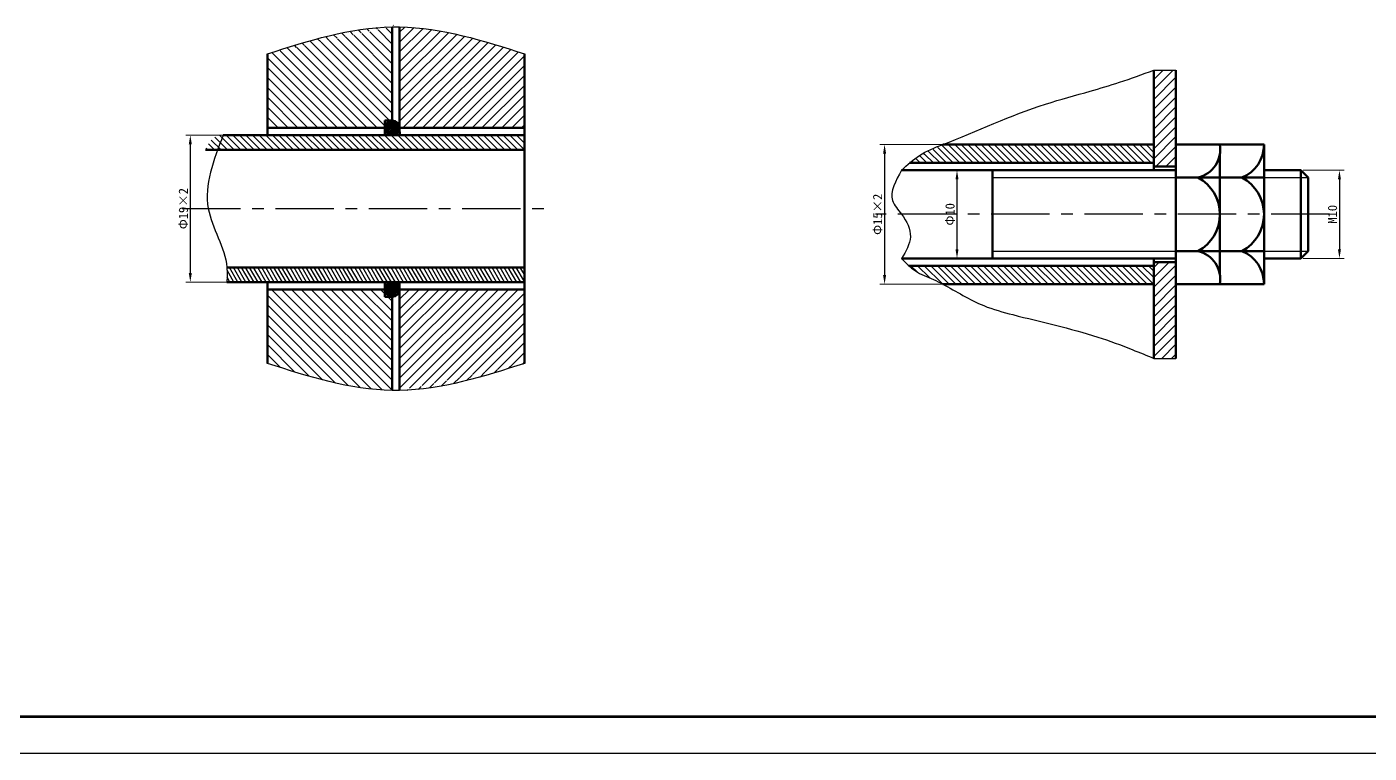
# Model space of a CAD drawing. Header units: millimetres. Extents: x 644 to 1833, y 165 to 1006.
# Drawn here: x 1148.5 to 1513.9, y 164.5 to 362.4 of the extents above; entities that cross this region are included whole.
import ezdxf

# ---------------------------------------------------------------- set-up
doc = ezdxf.new("R2010")
doc.units = ezdxf.units.MM
doc.header["$LTSCALE"] = 0.5
doc.linetypes.add('CENTER', pattern=[50.800000000000004, 31.75, -6.35, 6.35, -6.35])
for name, color, linetype in [('中心线', 5, 'CENTER'), ('剖面线', 3, 'Continuous'), ('标注', 2, 'Continuous'), ('细实线', 110, 'Continuous')]:
    doc.layers.add(name, color=color, linetype=linetype)
doc.layers.add('外框线', color=100, linetype='Continuous', lineweight=100)
doc.layers.add('轮廓线', color=1, linetype='Continuous', lineweight=50)
doc.styles.get("Standard").update_dxf_attribs({"font": 'SimSun.ttf'})
doc.dimstyles.new('ISO-25', dxfattribs={"dimtxt": 2.5, "dimasz": 2.5, "dimexe": 1.25, "dimexo": 0.625, "dimtad": 1, "dimtxsty": 'Standard', "dimcen": 2.5, "dimadec": 0, "dimazin": 0, "dimtfac": 1, "dimtmove": 0, "dimatfit": 3, "dimfxl": 0, "dimlwe": 0, "dimarcsym": 0})
pattern_1 = [(225, (0, 0), (1.347038418160373, -1.347038418160373), [])]
pattern_2 = [(135, (0, 0), (-0.8980256121069154, -0.8980256121069152), [])]
pattern_3 = [(135, (0, 0), (-0.2245064030267289, -0.2245064030267288), []), (225, (0, 0), (0.2245064030267288, -0.2245064030267289), [])]

# ---------------------------------------------------------------- blocks, each defined once
blk = doc.blocks.new('*D32')
at = {"layer": 'Defpoints', "color": 0, "lineweight": 0}
for p in [(1403.933263471067, 323.3131222754507), (1401.709571786024, 299.3131222754507), (1403.933263471067, 299.3131222754507)]:
    blk.add_point(p, dxfattribs=at)
at = {"layer": '标注', "color": 0, "lineweight": 0}
for p, q in [((1403.308263471067, 323.3131222754507), (1400.459571786024, 323.3131222754507)), ((1403.308263471067, 299.3131222754507), (1400.459571786024, 299.3131222754507))]:
    blk.add_line(p, q, dxfattribs=at)
at = {"layer": '标注', "color": 0, "lineweight": -2}
blk.add_line((1401.709571786024, 320.8131222754507), (1401.709571786024, 301.8131222754507), dxfattribs=at)
at = {"layer": '标注', "color": 0, "lineweight": 0}
for points in [[(1401.292905119357, 320.8131222754507), (1402.12623845269, 320.8131222754507), (1401.709571786024, 323.3131222754507)], [(1401.292905119357, 301.8131222754507), (1402.12623845269, 301.8131222754507), (1401.709571786024, 299.3131222754507)]]:
    blk.add_solid(points, dxfattribs=at)
at = {"layer": '标注', "color": 0, "insert": (1399.834571786024, 311.3131222754508), "char_height": 2.5, "attachment_point": 5, "rotation": 90}
blk.add_mtext('Φ10', dxfattribs=at)
blk = doc.blocks.new('*D33')
at = {"layer": 'Defpoints', "color": 0, "lineweight": 0}
for p in [(1495.293055712874, 323.3131222754507), (1495.293055712875, 299.3131222754506), (1505.818987930222, 299.3131222754506)]:
    blk.add_point(p, dxfattribs=at)
at = {"layer": '标注', "color": 0, "lineweight": 0}
for p, q in [((1495.918055712874, 323.3131222754507), (1507.068987930222, 323.3131222754507)), ((1495.918055712875, 299.3131222754506), (1507.068987930222, 299.3131222754506))]:
    blk.add_line(p, q, dxfattribs=at)
at = {"layer": '标注', "color": 0, "lineweight": -2}
blk.add_line((1505.818987930222, 320.8131222754507), (1505.818987930222, 301.8131222754506), dxfattribs=at)
at = {"layer": '标注', "color": 0, "lineweight": 0}
for points in [[(1505.402321263555, 320.8131222754507), (1506.235654596888, 320.8131222754507), (1505.818987930222, 323.3131222754507)], [(1505.402321263555, 301.8131222754506), (1506.235654596888, 301.8131222754506), (1505.818987930222, 299.3131222754506)]]:
    blk.add_solid(points, dxfattribs=at)
at = {"layer": '标注', "color": 0, "insert": (1503.943987930222, 311.3131222754509), "char_height": 2.5, "attachment_point": 5, "rotation": 90}
blk.add_mtext('M10', dxfattribs=at)
blk = doc.blocks.new('*D34')
at = {"layer": 'Defpoints', "color": 0, "lineweight": 0}
for p in [(1411, 330.3131222754506), (1382, 292.3131222754507), (1411, 292.3131222754506)]:
    blk.add_point(p, dxfattribs=at)
at = {"layer": '标注', "color": 0, "lineweight": 0}
for p, q in [((1410.375, 330.3131222754506), (1380.75, 330.3131222754507)), ((1410.375, 292.3131222754506), (1380.75, 292.3131222754507))]:
    blk.add_line(p, q, dxfattribs=at)
at = {"layer": '标注', "color": 0, "lineweight": -2}
blk.add_line((1382, 327.8131222754507), (1382, 294.8131222754507), dxfattribs=at)
at = {"layer": '标注', "color": 0, "lineweight": 0}
for points in [[(1381.583333333333, 327.8131222754507), (1382.416666666667, 327.8131222754507), (1382, 330.3131222754507)], [(1381.583333333333, 294.8131222754507), (1382.416666666667, 294.8131222754507), (1382, 292.3131222754507)]]:
    blk.add_solid(points, dxfattribs=at)
at = {"layer": '标注', "color": 0, "insert": (1380.125, 311.3131222754509), "char_height": 2.5, "attachment_point": 5, "rotation": 90}
blk.add_mtext('Φ15×2', dxfattribs=at)
blk = doc.blocks.new('*D35')
at = {"layer": 'Defpoints', "color": 0, "lineweight": 0}
for p in [(1210, 332.8651157199794), (1193, 292.8651157199794), (1210, 292.8651157199794)]:
    blk.add_point(p, dxfattribs=at)
at = {"layer": '标注', "color": 0, "lineweight": 0}
for p, q in [((1209.375, 332.8651157199794), (1191.75, 332.8651157199794)), ((1209.375, 292.8651157199794), (1191.75, 292.8651157199794))]:
    blk.add_line(p, q, dxfattribs=at)
at = {"layer": '标注', "color": 0, "lineweight": -2}
blk.add_line((1193, 330.3651157199794), (1193, 295.3651157199794), dxfattribs=at)
at = {"layer": '标注', "color": 0, "lineweight": 0}
for points in [[(1192.583333333333, 330.3651157199794), (1193.416666666667, 330.3651157199794), (1193, 332.8651157199794)], [(1192.583333333333, 295.3651157199794), (1193.416666666667, 295.3651157199794), (1193, 292.8651157199794)]]:
    blk.add_solid(points, dxfattribs=at)
at = {"layer": '标注', "color": 0, "insert": (1191.125, 312.8651157199797), "char_height": 2.5, "attachment_point": 5, "rotation": 90}
blk.add_mtext('Φ19×2', dxfattribs=at)

msp = doc.modelspace()

# ---------------------------------------------------------------- hatches: boundary and pattern name
at = {"layer": '剖面线'}
h = msp.add_hatch(dxfattribs=at)
h.set_pattern_fill('ANSI31', color=256, scale=0.6, angle=90, style=0)
h.set_pattern_definition([(135, (0, 0), (-1.347038418160373, -1.347038418160373), [])])
edge = h.paths.add_edge_path()
edge.add_line((1245.979000351142, 334.8651157199795), (1245.979000351142, 336.8651157199795))
edge.add_line((1245.979000351142, 336.8651157199795), (1247.979000351142, 336.8651157199795))
edge.add_line((1247.979000351142, 336.8651157199795), (1247.979000351142, 362.3867369316208))
edge.add_spline(control_points=[(1247.979000351205, 362.3867369316219), (1236.391386555882, 362.1922900344345), (1225.185193453497, 358.6159476726917), (1213.979000351142, 355.0396053109586)], knot_values=[0, 0, 0, 9.425349389857729e-11, 34.78477171202761, 34.78477171202761, 34.78477171202761, 34.78477171202761], degree=3, periodic=0)
edge.add_line((1213.979000351142, 355.0396053109586), (1213.979000351142, 334.8651157199795))
edge.add_line((1213.979000351142, 334.8651157199795), (1245.979000351142, 334.8651157199795))
edge = h.paths.add_edge_path()
edge.add_spline(control_points=[(1213.979000351141, 270.6906261290002), (1225.185193453498, 267.1142837672674), (1236.391386555884, 263.5379414055246), (1247.979000351204, 263.343494508337)], knot_values=[36.78477171183937, 36.78477171183937, 36.78477171183937, 36.78477171183937, 71.56954342377296, 71.56954342386715, 71.56954342386715, 71.56954342386715], degree=3, periodic=0)
edge.add_line((1247.979000351142, 263.343494508338), (1247.979000351141, 288.8651157199795))
edge.add_line((1247.979000351141, 288.8651157199795), (1245.979000351142, 288.8651157199795))
edge.add_line((1245.979000351142, 288.8651157199795), (1245.979000351142, 290.8651157199794))
edge.add_line((1245.979000351142, 290.8651157199794), (1213.979000351142, 290.8651157199794))
edge.add_line((1213.979000351142, 290.8651157199794), (1213.979000351141, 270.6906261290002))
h = msp.add_hatch(dxfattribs=at)
h.set_pattern_fill('ANSI31', color=256, scale=0.6, angle=180, style=0)
h.set_pattern_definition(pattern_1)
edge = h.paths.add_edge_path()
edge.add_line((1283.979000351141, 334.8651157199795), (1283.979000351141, 355.0396053109586))
edge.add_spline(control_points=[(1283.979000351141, 355.0396053109586), (1272.772807248786, 358.6159476726912), (1261.566614146401, 362.1922900344336), (1249.979000351079, 362.3867369316218)], knot_values=[36.78477171183921, 36.78477171183921, 36.78477171183921, 36.78477171183921, 71.56954342377256, 71.56954342386648, 71.56954342386648, 71.56954342386648], degree=3, periodic=0)
edge.add_line((1249.979000351142, 362.3867369316208), (1249.979000351142, 334.8651157199795))
edge.add_line((1249.979000351142, 334.8651157199795), (1283.979000351141, 334.8651157199795))
edge = h.paths.add_edge_path()
edge.add_line((1249.979000351142, 290.8651157199795), (1249.979000351142, 263.343494508338))
edge.add_spline(control_points=[(1249.979000351079, 263.343494508337), (1261.566614146399, 263.5379414055251), (1272.772807248786, 267.1142837672675), (1283.979000351141, 270.6906261290002)], knot_values=[0, 0, 0, 9.399059308634605e-11, 34.78477171202733, 34.78477171202733, 34.78477171202733, 34.78477171202733], degree=3, periodic=0)
edge.add_line((1283.979000351141, 270.6906261290002), (1283.979000351141, 290.8651157199795))
edge.add_line((1283.979000351141, 290.8651157199795), (1249.979000351142, 290.8651157199795))
h = msp.add_hatch(dxfattribs=at)
h.set_pattern_fill('ANSI31', color=256, scale=0.6, angle=180, style=0)
h.set_pattern_definition(pattern_1)
h.paths.add_polyline_path([(1461.293055712874, 350.5742445509014), (1455.293055712874, 350.5742445509015), (1455.293055712874, 324.3131222754508), (1461.293055712874, 324.3131222754508)])
h.paths.add_polyline_path([(1455.293055712874, 272.052), (1461.293055712875, 272.052), (1461.293055712875, 298.3131222754507), (1455.293055712874, 298.3131222754508)])
h = msp.add_hatch(dxfattribs=at)
h.set_pattern_fill('ANSI37', color=256, scale=0.1, angle=90, style=0)
h.set_pattern_definition(pattern_3)
h.paths.add_polyline_path([(1249.979000351142, 334.8651157199795, 1), (1245.979000351142, 334.8651157199795, 1)])
h = msp.add_hatch(dxfattribs=at)
h.set_pattern_fill('ANSI31', color=256, scale=0.4, angle=90, style=0)
h.set_pattern_definition(pattern_2)
edge = h.paths.add_edge_path()
edge.add_line((1283.979000351141, 328.8651157199795), (1283.979000351141, 332.8651157199795))
edge.add_line((1283.979000351141, 332.8651157199795), (1201.941973899437, 332.8651157199794))
edge.add_spline(control_points=[(1201.941973899437, 332.8651157199794), (1199.460608373702, 332.8651157199794), (1197.962043984543, 331.2756106629046), (1197.165162067315, 328.8651157199794)], knot_values=[0, 0, 0, 0, 7.444096577205281, 7.444096577205281, 7.444096577205281, 7.444096577205281], degree=3, periodic=0)
edge.add_line((1197.165162067315, 328.8651157199794), (1283.979000351141, 328.8651157199795))
h = msp.add_hatch(dxfattribs=at)
h.set_pattern_fill('ANSI31', color=256, scale=0.4, angle=90, style=0)
h.set_pattern_definition(pattern_2)
edge = h.paths.add_edge_path()
edge.add_line((1455.293055712874, 325.3131222754507), (1455.293055712874, 330.3131222754507))
edge.add_line((1455.293055712874, 330.3131222754507), (1397.812247716411, 330.3131222754507))
edge.add_spline(control_points=[(1397.812247716412, 330.3131222754508), (1395.628156033358, 329.448211267509), (1392.357160201262, 328.2042215824911), (1389.660410047261, 326.0584088786735), (1388.808205047465, 325.3131222754318)], knot_values=[2.927662139572787, 2.927662139572787, 2.927662139572787, 2.927662139573044, 9.910560052634207, 13.29636432195232, 13.29636432195232, 13.29636432195232, 13.29636432195232], degree=3, periodic=0)
edge.add_line((1388.808205047487, 325.3131222754507), (1397.812247716411, 325.3131222754507))
edge.add_line((1397.812247716411, 325.3131222754507), (1455.293055712874, 325.3131222754507))
edge = h.paths.add_edge_path()
edge.add_line((1397.812247716411, 297.3131222754507), (1388.604649632362, 297.3131222754507))
edge.add_spline(control_points=[(1388.604649632362, 297.3131222754508), (1389.16205632015, 296.7957541088492), (1391.132465794897, 295.1680272825142), (1394.526060365168, 293.9867070895598), (1396.980324810594, 292.7529946408886), (1397.812247716429, 292.3131222754415)], knot_values=[2.777152662497186, 2.777152662497186, 2.777152662497186, 2.777152662497186, 5.056117443774643, 10.49245507033907, 13.31726519113436, 13.31726519116414, 13.31726519116414, 13.31726519116414], degree=3, periodic=0)
edge.add_line((1397.812247716412, 292.3131222754507), (1455.293055712874, 292.3131222754507))
edge.add_line((1455.293055712874, 292.3131222754507), (1455.293055712874, 297.3131222754507))
edge.add_line((1455.293055712874, 297.3131222754507), (1397.812247716411, 297.3131222754507))
h = msp.add_hatch(dxfattribs=at)
h.set_pattern_fill('ANSI31', color=256, scale=0.3, angle=75.00000000000001, style=0)
h.set_pattern_definition([(120, (0, 38.49666104542212), (-0.8248891971046777, -0.4762499999999998), [])])
edge = h.paths.add_edge_path()
edge.add_spline(control_points=[(1202.952434898014, 296.8651157199795), (1203.046218040901, 295.5838746032018), (1202.999326469457, 294.2244951615906), (1202.952434898014, 292.8651157199794)], knot_values=[37.18305074896238, 37.18305074896238, 37.18305074896238, 37.18305074896244, 41.18305074896244, 41.18305074896244, 41.18305074896244, 41.18305074896244], degree=3, periodic=0)
edge.add_line((1202.952434898014, 292.8651157199794), (1283.979000351141, 292.8651157199795))
edge.add_line((1283.979000351141, 292.8651157199795), (1283.979000351141, 296.8651157199795))
edge.add_line((1283.979000351141, 296.8651157199795), (1202.952434898014, 296.8651157199794))
h = msp.add_hatch(dxfattribs=at)
h.set_pattern_fill('ANSI37', color=256, scale=0.1, angle=90, style=0)
h.set_pattern_definition(pattern_3)
h.paths.add_polyline_path([(1249.979000351142, 290.8651157199795, 1), (1245.979000351142, 290.8651157199795, 1)])

# ---------------------------------------------------------------- linework, layer by layer
at = {"layer": '中心线'}
for p, q in [((1190.805306172902, 312.8651157199794), (1291.446625766852, 312.8651157199795)), ((1503.111843649917, 311.3131222754507), (1379.490825499321, 311.3131222754507))]:
    msp.add_line(p, q, dxfattribs=at)
at = {"layer": '外框线'}
msp.add_line((668.5040636110934, 174.5050000000001), (1642.504063611093, 174.5050000000001), dxfattribs=at)
at = {"layer": '细实线'}
for p, q in [((1455.293055712874, 350.5742445509015), (1461.293055712874, 350.5742445509014)), ((1411.3522360507, 321.3131222754507), (1461.293055712874, 321.3131222754507)), ((1485.293055712874, 321.3131222754507), (1497.293055712874, 321.3131222754507)), ((1411.3522360507, 301.3131222754507), (1461.293055712875, 301.3131222754508)), ((1485.293055712874, 301.3131222754507), (1497.293055712875, 301.3131222754507)), ((1455.293055712874, 272.052), (1461.293055712874, 272.052)), ((643.5040636110933, 164.5050000000001), (1832.504063611093, 164.5049999999998))]:
    msp.add_line(p, q, dxfattribs=at)
for points in [[(1213.979000351142, 355.0396053109586), (1247.979000351142, 362.3867369316208), (1249.979000351142, 362.3867369316208), (1283.979000351141, 355.0396053109586)], [(1386.639991791919, 323.3131222754507), (1391.48283911403, 327.3636392684916), (1397.812247716411, 330.3131222754507), (1425.838706788365, 341.3488751366569), (1437.997572437703, 344.8804995687112), (1445.91497285959, 347.2820044105981), (1455.293055712874, 350.5742445509015)], [(1386.639991791919, 323.3131222754507), (1384.17251222644, 315.0753172202078), (1386.639991791919, 311.3131222754507), (1389.018358910519, 305.1899103705186), (1386.639991791919, 299.3131222754507)], [(1386.639991791919, 299.3131222754507), (1390.370924195889, 295.9007232656265), (1395.277870354885, 293.5607133975452), (1397.812247716411, 292.3131222754507), (1408.995018108024, 286.4292504073917), (1416.913046458698, 283.9778090541513), (1440.019008802054, 277.8745151114024), (1449.424857630617, 274.4570402374075), (1455.293055712874, 272.052)], [(1283.979000351141, 270.6906261290002), (1249.979000351142, 263.3434945083381), (1247.979000351141, 263.343494508338), (1213.979000351141, 270.6906261290002)]]:
    msp.add_spline(points, degree=3, dxfattribs=at)
at = {"layer": '细实线', "start_tangent": (-1, 0)}
msp.add_spline([(1201.941973899437, 332.8651157199794), (1197.900139925269, 312.8651157199794), (1202.952434898014, 296.8651157199794), (1202.952434898014, 292.8651157199794)], degree=3, dxfattribs=at)
at = {"layer": '轮廓线'}
for p, q in [((1247.979000351142, 362.3867369316208), (1247.979000351142, 336.8651157199795)), ((1249.979000351142, 362.3867369316208), (1249.979000351142, 334.8651157199795)), ((1249.979000351142, 362.3867369316208), (1249.979000351142, 334.8651157199795)), ((1213.979000351142, 355.0396053109586), (1213.979000351142, 334.8651157199795)), ((1283.979000351141, 355.0396053109586), (1283.979000351141, 270.6906261290002)), ((1455.293055712874, 350.5742445509015), (1455.293055712874, 323.3131222754507)), ((1461.293055712874, 350.5742445509014), (1461.293055712874, 321.314)), ((1245.979000351142, 336.8651157199795), (1245.979000351142, 334.8651157199795)), ((1245.979000351142, 336.8651157199795), (1247.979000351142, 336.8651157199795)), ((1201.941973899433, 332.8651157199794), (1283.979000351142, 332.8651157199795)), ((1213.979000351142, 334.8651157199795), (1245.979000351142, 334.8651157199795)), ((1213.979000351142, 334.8651157199795), (1213.979000351142, 332.8651157199794)), ((1245.979000351142, 334.8651157199795), (1245.979000351142, 332.8651157199795)), ((1249.979000351142, 334.8651157199795), (1283.979000351142, 334.8651157199795)), ((1249.979000351142, 334.8651157199795), (1250, 332.8651157199795)), ((1197.165162067315, 328.8651157199794), (1283.979000351142, 328.8651157199795)), ((1397.812247716411, 330.3131222754507), (1455.293055712875, 330.3131222754507)), ((1461.293055712874, 330.3131222754507), (1485.293055712875, 330.3131222754507)), ((1485.293055712874, 330.3131222754507), (1485.293055712875, 292.3131222754507)), ((1397.812247716411, 325.3131222754507), (1388.808205047453, 325.3131222754507)), ((1397.812247716411, 325.3131222754507), (1455.293055712875, 325.3131222754507)), ((1473.293055712874, 327.8115991292792), (1473.293055712875, 294.8146454216216)), ((1386.639991791919, 323.3131222754507), (1461.293055712875, 323.3131222754507)), ((1411.3522360507, 323.3131222754507), (1411.3522360507, 299.3131222754507)), ((1455.293055712874, 324.3131222754508), (1461.293055712874, 324.3131222754508)), ((1485.293055712874, 323.3131222754507), (1495.293055712874, 323.3131222754508)), ((1495.293055712875, 323.3131222754507), (1495.293055712874, 299.3131222754507)), ((1495.293055712874, 323.3131222754507), (1497.293055712874, 321.3131222754507)), ((1461.293055712874, 321.3131222754507), (1461.293055712874, 321.3110000000001)), ((1461.293055712874, 321.311), (1461.293055712875, 272.052)), ((1497.293055712874, 321.3131222754507), (1497.293055712874, 301.3131222754507)), ((1497.293055712875, 301.3131222754507), (1495.293055712875, 299.3131222754507)), ((1202.952434898014, 296.8651157199794), (1283.979000351142, 296.8651157199795)), ((1386.639991791919, 299.3131222754507), (1461.293055712875, 299.3131222754507)), ((1397.812247716411, 297.3131222754507), (1388.604649632362, 297.3131222754507)), ((1397.812247716411, 297.3131222754507), (1455.293055712875, 297.3131222754507)), ((1455.293055712874, 299.3131222754507), (1455.293055712874, 272.052)), ((1455.293055712874, 298.3131222754508), (1461.293055712874, 298.3131222754507)), ((1485.293055712874, 299.3131222754507), (1495.293055712874, 299.3131222754507)), ((1202.952434898014, 292.8651157199794), (1283.979000351142, 292.8651157199795)), ((1213.979000351142, 290.8651157199794), (1213.979000351142, 292.8651157199795)), ((1245.979000351142, 290.8651157199795), (1245.979000351142, 292.8651157199794)), ((1249.979000351142, 290.8651157199795), (1249.979000351142, 292.8651157199795)), ((1213.979000351141, 290.8651157199794), (1245.979000351142, 290.8651157199794)), ((1213.979000351142, 290.8651157199794), (1213.979000351141, 270.6906261290002)), ((1245.979000351142, 288.8651157199795), (1245.979000351142, 290.8651157199795)), ((1245.979000351142, 288.8651157199795), (1247.979000351142, 288.8651157199795)), ((1247.979000351141, 288.8651157199795), (1247.979000351142, 263.3434945083381)), ((1249.979000351142, 290.8651157199794), (1249.979000351142, 263.3434945083381)), ((1249.979000351142, 290.8651157199795), (1283.979000351142, 290.8651157199795)), ((1397.812247716411, 292.3131222754507), (1455.293055712875, 292.3131222754507)), ((1461.293055712874, 292.3131222754507), (1485.293055712875, 292.3131222754507))]:
    msp.add_line(p, q, dxfattribs=at)
at = {"layer": '轮廓线', "lineweight": 50}
for p, q in [((1461.293055712874, 321.311), (1485.293055712874, 321.3110000000001)), ((1461.293055712875, 301.3131222754508), (1485.293055712874, 301.3131222754507))]:
    msp.add_line(p, q, dxfattribs=at)
at = {"layer": '轮廓线'}
for centre in [(1247.979000351142, 334.8651157199795), (1247.979000351142, 290.8651157199795)]:
    msp.add_circle(centre, 2, dxfattribs=at)
for centre, radius, start, end in [((1465.419198072503, 329.0623607023646), 7.972580426282103, 283.5938500522582, 9.026014895779513), ((1475.543055712874, 330.3131222754507), 9.750000000000087, 292.6198649480417, 0), ((1461.959722379541, 311.3131222754507), 11.33333333333335, 298.0724869358527, 61.9275130641475), ((1473.959722379541, 311.3131222754507), 11.33333333333367, 298.0724869358558, 61.92751306414447), ((1465.419198072503, 293.5638838485368), 7.972580426282103, 350.9739851042157, 76.40614994774185), ((1475.543055712874, 292.3131222754507), 9.750000000000087, 0, 67.38013505195835)]:
    msp.add_arc(centre, radius, start, end, dxfattribs=at)

# ---------------------------------------------------------------- dimensions: what is measured, and where the dimension line sits
at = {"layer": '标注'}
for base, p1, p2, text, picture, middle in [((1193, 292.8651157199794), (1210, 332.8651157199794), (1210, 292.8651157199795), 'Φ19×2', '*D35', (1191.125, 312.8651157199797)), ((1382, 292.3131222754507), (1411, 330.3131222754507), (1411, 292.3131222754507), 'Φ15×2', '*D34', (1380.125, 311.3131222754509)), ((1401.709571786024, 299.3131222754507), (1403.933263471067, 323.3131222754507), (1403.933263471067, 299.3131222754507), 'Φ10', '*D32', (1399.834571786024, 311.3131222754508)), ((1505.818987930222, 299.3131222754506), (1495.293055712874, 323.3131222754508), (1495.293055712875, 299.3131222754507), 'M10', '*D33', (1503.943987930222, 311.3131222754509))]:
    dim = msp.add_linear_dim(base=base, p1=p1, p2=p2, angle=90, text=text, dimstyle='ISO-25', dxfattribs=at)
    dim.commit()
    dim.dimension.update_dxf_attribs({"geometry": picture, "text_midpoint": middle})

doc.saveas('drawing.dxf')
